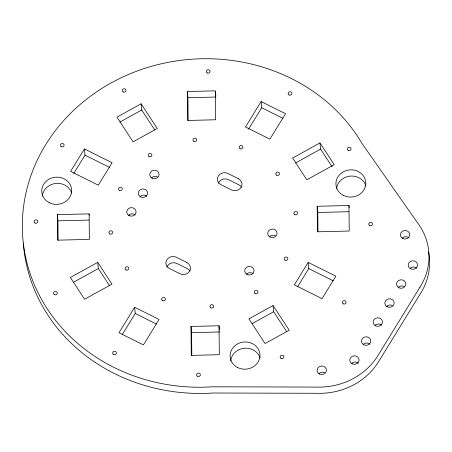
<?xml version="1.0" encoding="UTF-8"?>
<svg xmlns="http://www.w3.org/2000/svg" width="452" height="452" viewBox="0 0 452 452"><rect width="100%" height="100%" fill="white"/><g stroke="black" fill="none" stroke-linecap="round" stroke-linejoin="round"><path stroke-width="0.68" d="M84.417 148.934L70.614 171.381L98.276 185.179L112.079 162.726L84.417 148.934L85.004 155.132L73.744 173.449M134.651 307.281L119.012 332.723L143.42 344.893L159.059 319.451L134.651 307.281L135.238 313.479L122.142 334.785M261.126 101.547L245.487 126.995L269.895 139.165L285.534 113.723L261.126 101.547L261.714 107.751L248.617 129.057M308.179 262.397L294.376 284.845L322.039 298.642L335.842 276.189L308.179 262.397L308.767 268.601L297.506 286.913M141.126 103.807L116.972 117.164L133.103 141.832L157.262 128.475L141.126 103.807L141.713 110.011L154.776 129.978M119.972 122.029L141.713 110.011M97.734 262.346L70.359 277.488L84.592 299.252L111.972 284.116L97.734 262.346L98.321 268.55L109.48 285.613M319.988 142.911L292.613 158.047L306.846 179.811L334.226 164.675L319.988 142.911L320.575 149.109L332.118 166.76M73.377 282.342L98.321 268.55M295.631 162.906L320.575 149.109M273.07 305.524L248.911 318.88L265.047 343.548L289.207 330.192L273.07 305.524L273.658 311.722L286.715 331.695M251.917 323.745L273.658 311.722M187.331 91.53L215.367 90.841L215.655 119.774L187.614 120.458L187.331 91.53L187.919 97.728L188.139 120.311M187.919 97.728L215.954 97.044M348.972 205.502L349.221 231.034L317.445 231.808L317.197 206.276L348.972 205.502L349.17 207.57M89.117 213.864L89.366 239.396L57.59 240.17L57.336 214.638L89.117 213.864L89.247 215.242M317.197 206.276L317.779 212.48L348.871 211.722M57.336 214.638L57.924 220.842L89.01 220.084M219.034 325.768L219.316 354.701L191.275 355.391L190.993 326.457L219.034 325.768L219.423 329.903M190.993 326.457L191.58 332.655L219.615 331.971M261.714 107.751L282.992 118.362M85.004 155.132L109.525 167.359M308.767 268.601L333.282 280.828M135.238 313.479L156.516 324.09M215.434 91.53L215.824 95.666M317.779 212.48L317.971 231.797M191.58 332.655L191.801 355.238M57.924 220.842L58.116 240.165M428.473 251.73A66.433 60.404 -5.4 0 1 420.479 293.506L379.075 360.865A66.433 60.404 -5.4 0 1 316.626 393.28L213.146 393.008A180.489 164.11 -5.4 0 1 23.312 243.136M230.718 360.967A14.967 13.605 -5.4 0 1 244.193 348.255A14.967 13.605 -5.4 0 1 260.041 357.911M319.016 373.55A4.678 4.254 -5.4 0 1 324.649 372.736M351.684 363.346A4.678 4.254 -5.4 0 1 358.295 363.182M363.374 344.339A4.678 4.254 -5.4 0 1 369.979 344.175M375.058 325.327A4.678 4.254 -5.4 0 1 381.669 325.169M246.628 273.991A4.678 4.254 -5.4 0 1 253.239 273.833M190.077 271.019A7.017 6.379 -5.4 0 0 187.49 268.742L176.913 263.471A7.017 6.379 -5.4 0 0 166.85 267.064M128.656 215.163A4.678 4.254 -5.4 0 1 135.267 214.999M42.369 196.145A14.967 13.605 -5.4 0 1 55.839 183.433A14.967 13.605 -5.4 0 1 71.687 193.089M386.742 306.32A4.678 4.254 -5.4 0 1 392.381 305.507M398.432 287.308A4.678 4.254 -5.4 0 1 404.065 286.495M410.117 268.302A4.678 4.254 -5.4 0 1 416.727 268.138M269.635 236.577A4.678 4.254 -5.4 0 1 275.268 235.763M402.331 238.034A4.678 4.254 -5.4 0 1 408.936 237.876M336.537 188.84A14.967 13.605 -5.4 0 1 350.012 176.127A14.967 13.605 -5.4 0 1 365.86 185.783M140.16 196.45A4.678 4.254 -5.4 0 1 146.77 196.292M151.663 177.743A4.678 4.254 -5.4 0 1 157.296 176.93M241.605 187.201A7.017 6.379 -5.4 0 0 239.018 184.924L228.441 179.653A7.017 6.379 -5.4 0 0 218.384 183.241M419.891 287.302L378.488 354.662A66.433 60.404 -5.4 0 1 316.038 387.076L212.559 386.805A180.489 164.11 -5.4 0 1 25.871 258.29A180.489 164.11 -5.4 0 1 142.064 69.28A180.489 164.11 -5.4 0 1 362.086 143.583L417.258 222.435A66.433 60.404 -5.4 0 1 419.891 287.302M238.43 178.721L227.853 173.449A7.017 6.379 -5.4 0 0 218.305 176.02A7.017 6.379 -5.4 0 0 220.955 184.676L231.531 189.947A7.017 6.379 -5.4 0 0 241.085 187.377A7.017 6.379 -5.4 0 0 238.43 178.721M186.902 262.544L176.325 257.267A7.017 6.379 -5.4 0 0 166.771 259.838A7.017 6.379 -5.4 0 0 169.427 268.494L180.003 273.765A7.017 6.379 -5.4 0 0 189.552 271.2A7.017 6.379 -5.4 0 0 186.902 262.544M281.082 358.396A1.87 1.701 -5.4 0 0 283.873 356.854A1.87 1.701 -5.4 0 0 281.054 355.447A1.87 1.701 -5.4 0 0 281.082 358.396M197.558 376.284A1.87 1.701 -5.4 0 0 200.349 374.742A1.87 1.701 -5.4 0 0 197.53 373.341A1.87 1.701 -5.4 0 0 197.558 376.284M237.684 367.555A14.967 13.605 -5.4 0 0 259.996 355.216A14.967 13.605 -5.4 0 0 237.453 343.972A14.967 13.605 -5.4 0 0 237.684 367.555M319.462 374.019A4.678 4.254 -5.4 0 0 326.44 370.165A4.678 4.254 -5.4 0 0 319.389 366.651A4.678 4.254 -5.4 0 0 319.462 374.019M352.136 363.815A4.678 4.254 -5.4 0 0 359.108 359.956A4.678 4.254 -5.4 0 0 352.063 356.442A4.678 4.254 -5.4 0 0 352.136 363.815M363.82 344.803A4.678 4.254 -5.4 0 0 370.793 340.949A4.678 4.254 -5.4 0 0 363.747 337.435A4.678 4.254 -5.4 0 0 363.82 344.803M375.505 325.796A4.678 4.254 -5.4 0 0 382.477 321.937A4.678 4.254 -5.4 0 0 375.431 318.423A4.678 4.254 -5.4 0 0 375.505 325.796M343.283 303.857A1.87 1.701 -5.4 0 0 346.068 302.315A1.87 1.701 -5.4 0 0 343.254 300.908A1.87 1.701 -5.4 0 0 343.283 303.857M210.909 307.868A1.87 1.701 -5.4 0 0 213.7 306.326A1.87 1.701 -5.4 0 0 210.881 304.919A1.87 1.701 -5.4 0 0 210.909 307.868M255.194 293.67A1.87 1.701 -5.4 0 0 257.985 292.128A1.87 1.701 -5.4 0 0 255.165 290.721A1.87 1.701 -5.4 0 0 255.194 293.67M247.08 274.46A4.678 4.254 -5.4 0 0 254.052 270.607A4.678 4.254 -5.4 0 0 247.007 267.092A4.678 4.254 -5.4 0 0 247.08 274.46M113.61 354.475A1.87 1.701 -5.4 0 0 116.396 352.933A1.87 1.701 -5.4 0 0 113.582 351.526A1.87 1.701 -5.4 0 0 113.61 354.475M162.618 300.693A1.87 1.701 -5.4 0 0 165.409 299.151A1.87 1.701 -5.4 0 0 162.59 297.744A1.87 1.701 -5.4 0 0 162.618 300.693M54.477 294.664A1.87 1.701 -5.4 0 0 57.263 293.122A1.87 1.701 -5.4 0 0 54.449 291.715A1.87 1.701 -5.4 0 0 54.477 294.664M126.012 269.929A1.87 1.701 -5.4 0 0 128.803 268.386A1.87 1.701 -5.4 0 0 125.984 266.979A1.87 1.701 -5.4 0 0 126.012 269.929M129.102 215.627A4.678 4.254 -5.4 0 0 136.08 211.773A4.678 4.254 -5.4 0 0 129.035 208.259A4.678 4.254 -5.4 0 0 129.102 215.627M109.881 233.983A1.87 1.701 -5.4 0 0 112.672 232.441A1.87 1.701 -5.4 0 0 109.853 231.034A1.87 1.701 -5.4 0 0 109.881 233.983M34.985 223.045A1.87 1.701 -5.4 0 0 37.776 221.503A1.87 1.701 -5.4 0 0 34.957 220.096A1.87 1.701 -5.4 0 0 34.985 223.045M119.52 190.394A1.87 1.701 -5.4 0 0 122.311 188.851A1.87 1.701 -5.4 0 0 119.492 187.444A1.87 1.701 -5.4 0 0 119.52 190.394M49.33 202.733A14.967 13.605 -5.4 0 0 71.648 190.399A14.967 13.605 -5.4 0 0 49.099 179.15A14.967 13.605 -5.4 0 0 49.33 202.733M387.194 306.784A4.678 4.254 -5.4 0 0 394.167 302.93A4.678 4.254 -5.4 0 0 387.121 299.416A4.678 4.254 -5.4 0 0 387.194 306.784M398.879 287.777A4.678 4.254 -5.4 0 0 405.851 283.924A4.678 4.254 -5.4 0 0 398.805 280.409A4.678 4.254 -5.4 0 0 398.879 287.777M410.563 268.77A4.678 4.254 -5.4 0 0 417.535 264.912A4.678 4.254 -5.4 0 0 410.489 261.397A4.678 4.254 -5.4 0 0 410.563 268.77M369.736 225.621A1.87 1.701 -5.4 0 0 372.527 224.079A1.87 1.701 -5.4 0 0 369.708 222.672A1.87 1.701 -5.4 0 0 369.736 225.621M285.093 260.171A1.87 1.701 -5.4 0 0 287.884 258.629A1.87 1.701 -5.4 0 0 285.065 257.228A1.87 1.701 -5.4 0 0 285.093 260.171M270.081 237.04A4.678 4.254 -5.4 0 0 277.053 233.187A4.678 4.254 -5.4 0 0 270.008 229.672A4.678 4.254 -5.4 0 0 270.081 237.04M294.84 214.683A1.87 1.701 -5.4 0 0 297.631 213.141A1.87 1.701 -5.4 0 0 294.811 211.734A1.87 1.701 -5.4 0 0 294.84 214.683M276.731 175.223A1.87 1.701 -5.4 0 0 279.517 173.681A1.87 1.701 -5.4 0 0 276.703 172.28A1.87 1.701 -5.4 0 0 276.731 175.223M402.777 238.503A4.678 4.254 -5.4 0 0 409.749 234.65A4.678 4.254 -5.4 0 0 402.704 231.136A4.678 4.254 -5.4 0 0 402.777 238.503M343.503 195.428A14.967 13.605 -5.4 0 0 365.815 183.094A14.967 13.605 -5.4 0 0 343.271 171.845A14.967 13.605 -5.4 0 0 343.503 195.428M348.266 150.488A1.87 1.701 -5.4 0 0 351.057 148.945A1.87 1.701 -5.4 0 0 348.238 147.544A1.87 1.701 -5.4 0 0 348.266 150.488M140.606 196.919A4.678 4.254 -5.4 0 0 147.578 193.066A4.678 4.254 -5.4 0 0 140.532 189.552A4.678 4.254 -5.4 0 0 140.606 196.919M152.109 178.212A4.678 4.254 -5.4 0 0 159.081 174.353A4.678 4.254 -5.4 0 0 152.036 170.839A4.678 4.254 -5.4 0 0 152.109 178.212M193.897 141.357A1.87 1.701 -5.4 0 0 196.688 139.815A1.87 1.701 -5.4 0 0 193.868 138.414A1.87 1.701 -5.4 0 0 193.897 141.357M149.137 156.68A1.87 1.701 -5.4 0 0 151.928 155.138A1.87 1.701 -5.4 0 0 149.109 153.731A1.87 1.701 -5.4 0 0 149.137 156.68M61.336 146.708A1.87 1.701 -5.4 0 0 64.122 145.165A1.87 1.701 -5.4 0 0 61.302 143.759A1.87 1.701 -5.4 0 0 61.336 146.708M240.085 148.748A1.87 1.701 -5.4 0 0 242.877 147.205A1.87 1.701 -5.4 0 0 240.057 145.798A1.87 1.701 -5.4 0 0 240.085 148.748M289.094 94.965A1.87 1.701 -5.4 0 0 291.885 93.423A1.87 1.701 -5.4 0 0 289.065 92.016A1.87 1.701 -5.4 0 0 289.094 94.965M123.255 91.954A1.87 1.701 -5.4 0 0 126.04 90.411A1.87 1.701 -5.4 0 0 123.226 89.01A1.87 1.701 -5.4 0 0 123.255 91.954M207.248 72.936A1.87 1.701 -5.4 0 0 210.039 71.393A1.87 1.701 -5.4 0 0 207.219 69.992A1.87 1.701 -5.4 0 0 207.248 72.936"/></g></svg>
